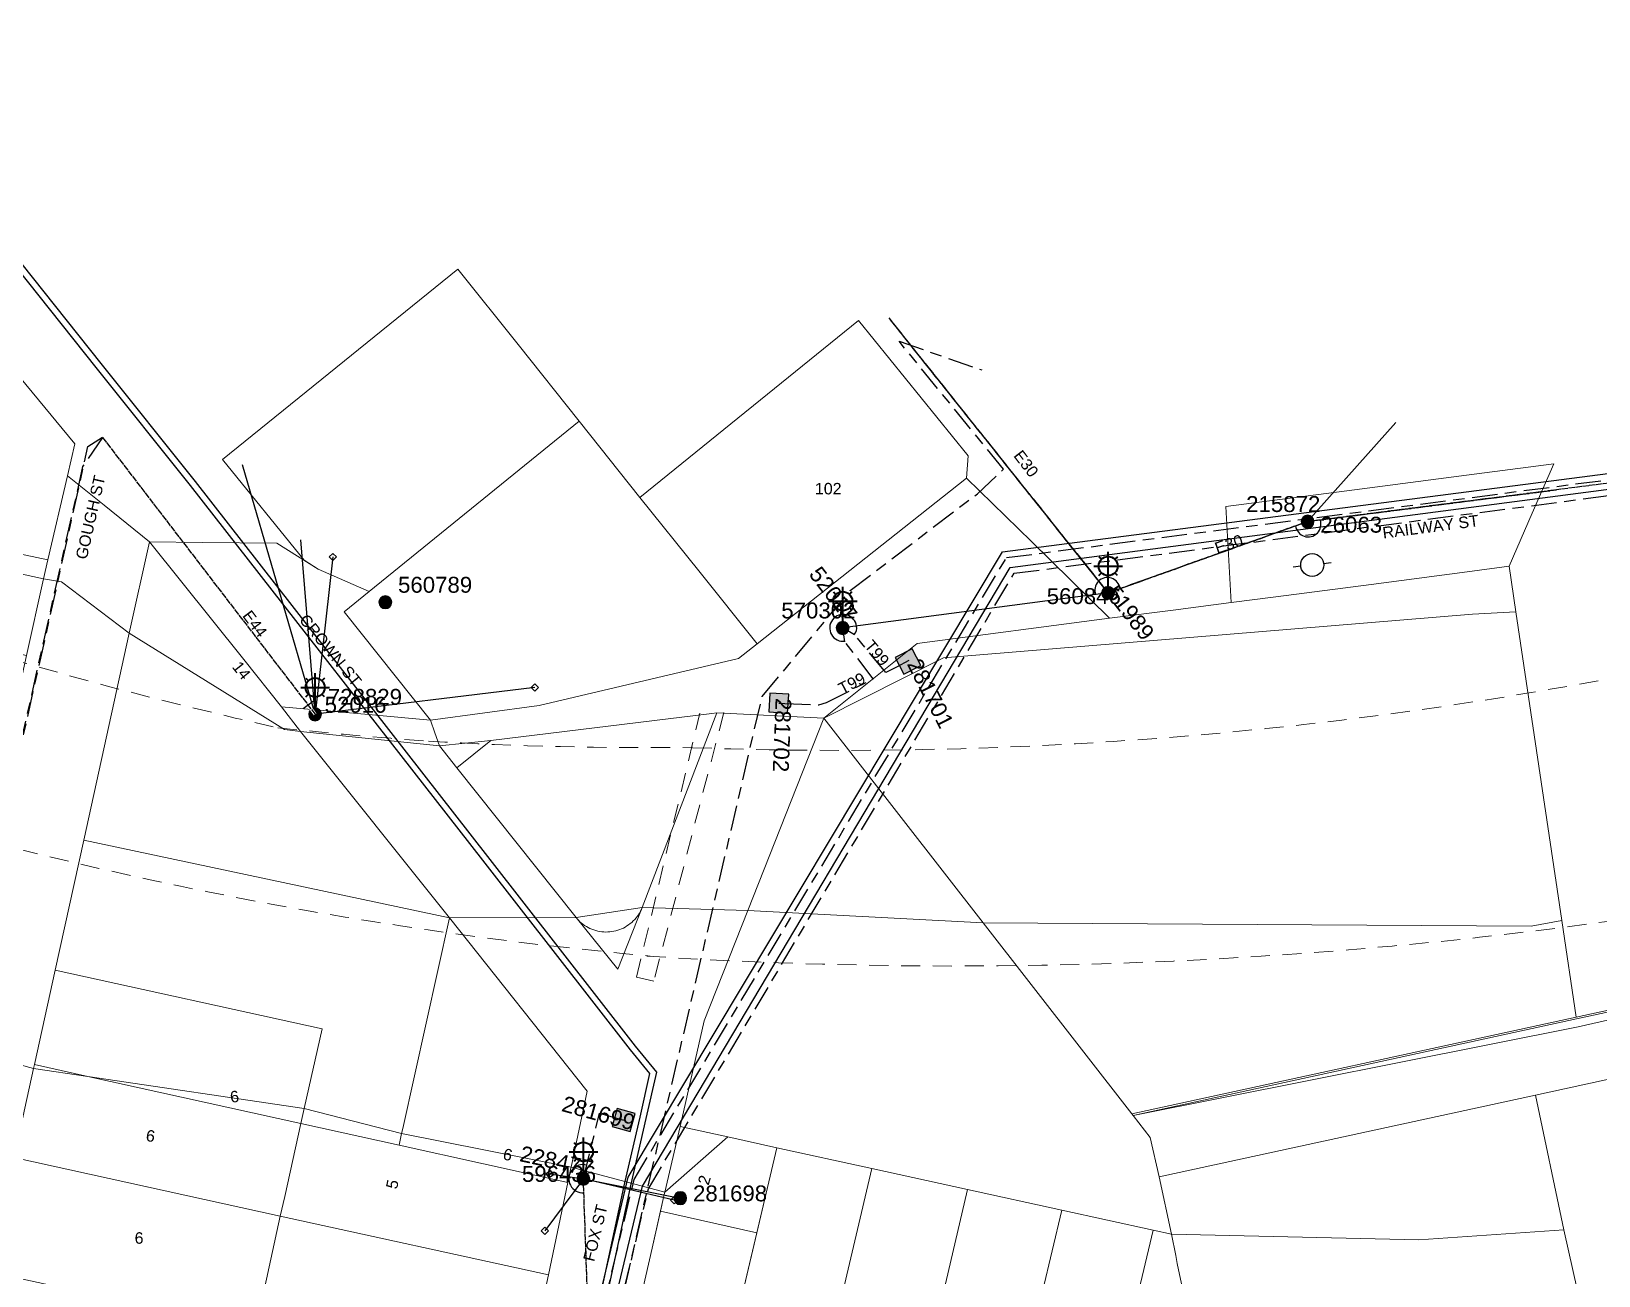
# Model space of a CAD drawing. Header units: metres. Extents: x 311347 to 316656, y 6252667 to 6255486.
# Drawn here: x 314572.4 to 314818.7, y 6255060.1 to 6255255.7 of the extents above; entities that cross this region are included whole.
import ezdxf
from ezdxf.enums import TextEntityAlignment as Align

# ---------------------------------------------------------------- set-up
doc = ezdxf.new("R2010")
doc.units = ezdxf.units.M
for name, pattern in [('Cable Exist OH', [1, 1, 0]), ('Cable Exist UG', [8.2, 4, -1.2, 1.8, -1.2]), ('Dash', [5, 3, -2])]:
    doc.linetypes.add(name, pattern=pattern)
doc.layers.get('0').update_dxf_attribs({"color": 6})
for name, color, linetype, lineweight in [('Cadastre Buildings_SP_EXT', 9, 'Continuous', 5), ('Cadastre Developer_SP_EXT', 9, 'Continuous', 5), ('Cadastre Land Parcels_SP_EXT', 9, 'Continuous', 5), ('Cadastre Roads_SP_EXT', 7, 'Continuous', 5)]:
    doc.layers.add(name, color=color, linetype=linetype, lineweight=lineweight)
for name, color, linetype in [('Equip_SP_HV_EXT', 7, 'Continuous'), ('Equip_SP_SL_EXT', 7, 'Continuous'), ('Mains_HV_EXT', 7, 'Continuous'), ('Mains_LV_EXT', 7, 'Continuous'), ('Mains_SL_EXT', 7, 'Continuous'), ('Mains_TR_EXT', 7, 'Continuous'), ('Services_SP_EXT', 7, 'Continuous'), ('SupportsOH_SP_TR_HV_LV_SL_EXT', 7, 'Continuous'), ('SupportsUG_SP_LV_SL_EXT', 7, 'Continuous')]:
    doc.layers.add(name, color=color, linetype=linetype)
doc.styles.add('COLUMN_LABEL', font='arial.ttf')
doc.styles.add('iecARIAL', font='arial.ttf', dxfattribs={"height": 2})
doc.styles.add('POLE_LABEL', font='arial.ttf')
doc.styles.get("Standard").update_dxf_attribs({"font": 'arial.ttf'})
doc.linetypes.add('Cable P UG', pattern='A,6,-0.5,["P",Standard,S=1.7,R=0,X=0.5,Y=-1],-2.9', length=9.4)

# ---------------------------------------------------------------- blocks, each defined once
blk = doc.blocks.new('COLUMN_EXT')
blk.add_hatch(color=256).paths.add_polyline_path([(-1.49, 1.48), (-1.49, -1.49), (1.48, -1.49), (1.48, 1.48)])
blk.add_lwpolyline([(-1.49, -1.49), (1.48, -1.49), (1.48, 1.48), (-1.49, 1.48)], close=True)
for tag, height, style, flags, p in [('ASSET_NUM', 2.5, 'COLUMN_LABEL', 8, (2, 2)), ('STRUCTURE_PLANT_NUMBER', 0.2, 'POLE_LABEL', 9, (1.81, 0.03)), ('STREET_CODE', 0.2, 'COLUMN_LABEL', 9, (1.81, -0.2))]:
    blk.add_attdef(tag, text='', height=height, dxfattribs=dict(style=style, flags=flags)).set_placement(p, align=Align.MIDDLE_LEFT)
at = {"flags": 1}
blk.add_attdef('Z', (1.81, -2.35), '', height=0.2, dxfattribs=at)
at = {"flags": 9}
for tag, p in [('COLUMN_TYPE', (1.81, -0.4)), ('OWNED_BY', (1.81, -0.6)), ('STATE', (1.81, -0.8)), ('USAGE', (1.81, -1)), ('STREETNAME', (1.81, -1.6)), ('SUBURB', (1.81, -1.8)), ('LEGEND', (1.81, -1.2)), ('LOCATION', (1.81, -1.4)), ('NOTES', (1.81, -2))]:
    blk.add_attdef(tag, text='', height=0.2, dxfattribs=at).set_placement(p, align=Align.MIDDLE_LEFT)
blk = doc.blocks.new('SL_LANTERN_EXT')
at = {"lineweight": 40}
for p, q in [((-1.46, 5.68), (-1.06, 5.28)), ((0, 1.97), (0, 6.47)), ((1.46, 5.68), (1.06, 5.28)), ((-2.25, 4.22), (2.25, 4.22)), ((-1.46, 2.76), (-1.06, 3.16)), ((0, 0), (0, 2.72)), ((1.46, 2.76), (1.06, 3.16))]:
    blk.add_line(p, q, dxfattribs=at)
blk.add_circle((0, 4.22), 1.5, dxfattribs=at)
at = {"style": 'iecARIAL', "flags": 8}
blk.add_attdef('ASSET_NUM', (1.5, 1.5), '', height=2.5, dxfattribs=at)
for tag, p, height, flags in [('OPERATING_VOLTAGE', (0.98, -1.65), 0.2, 9), ('ORIENTATION', (0.98, -1.85), 0.2, 9), ('OWNED_BY', (0.98, -2.05), 0.2, 9), ('STATE', (0.98, -2.25), 0.2, 9), ('CONSTRUCTED_VOLTAGE', (0.98, -0.65), 0.2, 9), ('CONTROL_TYPE', (0.98, -0.85), 0.2, 9), ('LANTERN_PURPOSE', (0.98, -1.05), 0.2, 9), ('LANTERN_TYPE', (0.98, -1.25), 0.2, 9), ('NO_PHASES', (0.98, -1.45), 0.2, 9), ('USAGE', (0.98, -2.45), 0.2, 9), ('CEXIST', (0.98, -2.65), 0.2, 9), ('LNUMBER', (2.18, -3.25), 2.5, 8), ('CNEW', (0.98, -2.85), 0.2, 9), ('CNUMBER', (0.98, -3.05), 0.2, 9), ('CREMOVE', (0.98, -3.25), 0.2, 9), ('CREPLACE', (0.98, -3.45), 0.2, 9), ('LKINGHEIGHT', (0.98, -3.65), 0.2, 9), ('LBRACKET', (0.98, -3.85), 0.2, 9), ('LBRACKETVOCAB', (0.98, -4.05), 0.2, 9), ('LCATEGORY', (0.98, -4.25), 0.2, 9), ('LCHARGE1', (0.98, -4.45), 0.2, 9), ('LCHARGE1PERCENT', (0.98, -4.65), 0.2, 9), ('LCHARGE2', (0.98, -4.85), 0.2, 9), ('LCHARGE2PERCENT', (0.98, -5.05), 0.2, 9), ('LCHARGE3', (0.98, -5.25), 0.2, 9), ('LCHARGE3PERCENT', (0.98, -5.45), 0.2, 9), ('LEXIST', (0.98, -5.65), 0.2, 9), ('LLAMP', (0.98, -5.85), 0.2, 9), ('LLAMPVOCAB', (0.98, -6.05), 0.2, 9), ('LMAST', (0.98, -6.25), 0.2, 9), ('LMASTVOCAB', (0.98, -6.45), 0.2, 9), ('LNEW', (0.98, -6.65), 0.2, 9), ('LANTNUMBER', (0.98, -6.85), 0.2, 9), ('LOUTREACH', (0.98, -7.25), 0.2, 9), ('LOUTREACHVOCAB', (0.98, -7.45), 0.2, 9), ('STREETNAME', (0.98, -9.25), 0.2, 9), ('SUBURB', (0.98, -9.45), 0.2, 1), ('LRATECODE', (0.98, -7.65), 0.2, 9), ('LREMOVE', (0.98, -7.85), 0.2, 9), ('LREPLACE', (0.98, -8.05), 0.2, 9), ('LTYPE', (0.98, -8.25), 0.2, 9), ('LTYPEVOCAB', (0.98, -8.45), 0.2, 9), ('LEGEND', (0.98, -8.65), 0.2, 9), ('LOCATION', (0.98, -8.85), 0.2, 9), ('NOTES', (0.98, -9.05), 0.2, 9)]:
    blk.add_attdef(tag, p, '', height=height, dxfattribs=dict(flags=flags))
blk = doc.blocks.new('CCP_EXT')
at = {"flags": 9}
blk.add_attdef('NOTES', text='', height=0.2, dxfattribs=at).set_placement((0, -2), align=Align.MIDDLE_LEFT)
blk.add_wipeout([(0, 0.57), (0.57, 0), (0, -0.57), (-0.57, 0)])
blk.add_lwpolyline([(-0.57, 0), (0, 0.57), (0.57, 0), (0, -0.57), (-0.57, 0)])
at = {"flags": 1}
blk.add_attdef('Z', (0, 0), '', height=0.2, dxfattribs=at)
at = {"flags": 9}
for tag, p in [('CCP_TYPE', (0, 0)), ('CONSTRUCTED_VOLTAGE', (0, -0.2)), ('OPERATING_VOLTAGE', (0, -0.6)), ('ORIENTATION', (0, -0.8)), ('OWNED_BY', (0, -1)), ('STATE', (0, -1.8)), ('NO_PHASES', (0, -0.4)), ('USAGE', (0, -1.2)), ('LEGEND', (0, -1.4)), ('LIFE_SUPPORT', (0, -1.6))]:
    blk.add_attdef(tag, text='', height=0.2, dxfattribs=at).set_placement(p, align=Align.MIDDLE_LEFT)
blk = doc.blocks.new('POLE_EXT')
blk.add_hatch(color=256).paths.add_polyline_path([(-1, 0, 1), (1, 0, 1)])
blk.add_lwpolyline([(-1, 0, 1), (1, 0, 1)], format="xyb", close=True)
for tag, height, flags, p in [('pNumber', 2.5, 8, (-17.84, 2.07)), ('OWNED_BY', 0.2, 9, (1.35, -0.4)), ('SPECIAL_USE', 0.2, 9, (1.35, -0.8)), ('STATE', 0.2, 9, (1.35, -1)), ('cLV', 0.2, 9, (1.35, -1.4)), ('hDepth', 0.2, 9, (1.35, -1.6)), ('hDia', 0.2, 9, (1.35, -1.8)), ('cHV', 0.2, 9, (1.35, -2)), ('PARENT', 0.2, 9, (1.35, -0.6)), ('USAGE', 0.2, 9, (1.35, -1.2)), ('LBRACKET', 0.2, 9, (1.35, -2.2)), ('LExisting', 0.2, 9, (1.35, -2.4)), ('cLinedev', 0.2, 9, (1.35, -3.4)), ('pExisting', 0.2, 9, (1.35, -3.8)), ('pFooting', 0.2, 9, (1.35, -4.4)), ('pNew', 0.2, 9, (1.35, -4.6)), ('pRelocate', 0.2, 9, (1.35, -5)), ('LANTNUMBER', 0.2, 9, (1.35, -2.6)), ('LOther', 0.2, 9, (1.35, -2.8)), ('LRemove', 0.2, 9, (1.35, -3)), ('LEGEND', 0.2, 9, (1.35, -3.2)), ('LOCATION', 0.2, 9, (1.35, -3.6)), ('PFNUMBER', 0.2, 9, (1.35, -4)), ('NEWPFNUMBER', 0.2, 9, (1.35, -4.2)), ('pRemove', 0.2, 9, (1.35, -5.2)), ('pReplace', 0.2, 9, (1.35, -5.4)), ('pStay', 0.2, 9, (1.35, -5.6)), ('pType', 0.2, 9, (1.35, -5.8)), ('cspan', 0.2, 9, (1.35, -6)), ('STREETNAME', 0.2, 9, (1.35, -6.2)), ('SUBURB', 0.2, 9, (1.35, -6.4)), ('OPERATED_BY', 0.2, 9, (1.36, -7.01)), ('NOTES', 0.2, 9, (1.35, -6.6)), ('MAINTAINED_BY', 0.2, 9, (1.36, -6.81))]:
    blk.add_attdef(tag, text='', height=height, dxfattribs=dict(flags=flags)).set_placement(p, align=Align.MIDDLE_LEFT)
at = {"style": 'POLE_LABEL'}
for tag, height, flags, p in [('ASSET_NUM', 2.5, 8, (2, 2)), ('STRUCTURE_PLANT_NUMBER', 0.2, 9, (1.35, 0.03)), ('STREET_CODE', 0.2, 9, (1.35, -0.2))]:
    blk.add_attdef(tag, text='', height=height, dxfattribs=dict(at, flags=flags)).set_placement(p, align=Align.MIDDLE_LEFT)
at = {"flags": 1}
blk.add_attdef('Z', (1.35, -7.33), '', height=0.2, dxfattribs=at)
blk = doc.blocks.new('HV_ABS_OPEN_EXT')
for p, q in [((-3, 6.87), (-1.8, 6.87)), ((1.8, 6.87), (3, 6.87))]:
    blk.add_line(p, q)
blk.add_circle((0, 6.87), 1.8)
for tag, height, flags, p in [('ASSET_NUM', 2.5, 8, (2, 2)), ('STREET_CODE', 0.2, 9, (1.5, 0)), ('ACTUAL_STATUS', 0.2, 9, (1.5, -0.2)), ('CONSTRUCTED_VOLTAGE', 0.2, 9, (1.5, -0.4)), ('OPERATING_VOLTAGE', 0.2, 9, (1.5, -0.8)), ('ORIENTATION', 0.2, 9, (1.5, -1)), ('OWNED_BY', 0.2, 9, (1.5, -1.2)), ('STATE', 0.2, 9, (1.5, -1.4)), ('SWITCH_TYPE', 0.2, 9, (1.5, -1.6)), ('STREETNAME', 0.2, 9, (1.5, -2.4)), ('NO_PHASES', 0.2, 9, (1.5, -0.6)), ('USAGE', 0.2, 9, (1.5, -1.8)), ('LEGEND', 0.2, 9, (1.5, -2)), ('LOCATION', 0.2, 9, (1.5, -2.2)), ('SUBURB', 0.2, 9, (1.5, -2.6)), ('OPERATED_BY', 0.2, 9, (1.5, -3.2)), ('Z', 0.2, 1, (1.5, -3.6)), ('NOTES', 0.2, 9, (1.5, -2.8)), ('MAINTAINED_BY', 0.2, 9, (1.5, -3)), ('LABEL_ALIGNMENT', 0.2, 9, (1.5, -3.4))]:
    blk.add_attdef(tag, text='', height=height, dxfattribs=dict(flags=flags)).set_placement(p, align=Align.MIDDLE_LEFT)
blk = doc.blocks.new('End Shackle_EXT')
at = {"flags": 9}
blk.add_attdef('NOTES', text='', height=0.2, dxfattribs=at).set_placement((0, -1.6), align=Align.MIDDLE_LEFT)
blk.add_wipeout([(0, 0.25), (1.81, 0.25), (1.82, -0.25), (0, -0.25)])
blk.add_line((1.81, -1), (1.81, 1))
at = {"flags": 1}
blk.add_attdef('Z', (0, 0), '', height=0.2, dxfattribs=at)
at = {"flags": 9}
for tag, p in [('CONNECTOR_TYPE', (0, 0)), ('CONSTRUCTED_VOLTAGE', (0, -0.2)), ('OPERATING_VOLTAGE', (0, -0.6)), ('ORIENTATION', (0, -0.8)), ('OWNED_BY', (0, -1)), ('STATE', (0, -1.2)), ('NO_PHASES', (0, -0.4)), ('USAGE', (0, -1.4))]:
    blk.add_attdef(tag, text='', height=0.2, dxfattribs=at).set_placement(p, align=Align.MIDDLE_LEFT)

msp = doc.modelspace()

# ---------------------------------------------------------------- linework, layer by layer
at = {"layer": 'Cadastre Buildings_SP_EXT', "linetype": 'Continuous'}
msp.add_lwpolyline([(314579.22, 6255190.83), (314544.61, 6255232.67), (314542.85, 6255224.66), (314539.79, 6255211.18), (314539.49, 6255209.83), (314536.44, 6255196.44), (314533.11, 6255181.47), (314574.99, 6255172.59), (314578.05, 6255185.79), (314579.22, 6255190.83)], close=True, dxfattribs=at)
at = {"layer": 'Cadastre Developer_SP_EXT', "linetype": 'Dash'}
for points in [[(314409.77, 6255228.89, 0.085996), (314611.1, 6255146.23)], [(314676.31, 6255143.08, 0.074048), (314866.9, 6255164.49)], [(314611.1, 6255146.23, 0.00949), (314634.78, 6255144.11)], [(314634.78, 6255144.11, 0.018225), (314676.29, 6255143.15)], [(314669.11, 6255110.32, 0.073265), (314888.39, 6255128.36)]]:
    msp.add_lwpolyline(points, format="xyb", dxfattribs=at)
msp.add_lwpolyline([(314681.22, 6255148.62), (314670.21, 6255106.39), (314667.49, 6255107), (314677.46, 6255148.53)], dxfattribs=at)
at = {"layer": 'Cadastre Land Parcels_SP_EXT', "linetype": 'Continuous'}
for points in [[(314719.61, 6255188.97), (314702.41, 6255210.23), (314668.04, 6255182.43), (314677.28, 6255170.89), (314686.48, 6255159.42), (314719.37, 6255185.47), (314719.61, 6255188.97)], [(314574.3, 6255169.6), (314574.99, 6255172.59), (314533.11, 6255181.47), (314532.47, 6255178.74), (314574.3, 6255169.6)], [(314574.3, 6255169.6), (314532.47, 6255178.74), (314529.78, 6255166.76), (314571.59, 6255157.6), (314574.3, 6255169.6)], [(314611.67, 6255149.52), (314605.79, 6255156.95), (314590.97, 6255175.42), (314587.73, 6255161.06), (314612.14, 6255145.93), (314614.68, 6255145.65), (314611.67, 6255149.52)], [(314715.72, 6255157.21), (314798.9, 6255164.05), (314805.72, 6255164.43), (314804.66, 6255171.6), (314798.06, 6255170.74), (314782.95, 6255168.76), (314767.96, 6255166.79), (314760.96, 6255165.91), (314751.86, 6255164.71), (314741.83, 6255163.42), (314711.61, 6255159.46), (314696.96, 6255147.73), (314715.72, 6255157.21)], [(314587.73, 6255161.06), (314581.65, 6255165.68), (314577.09, 6255169.13), (314574.3, 6255169.6), (314571.59, 6255157.6), (314566.68, 6255135.25), (314561.76, 6255112.89), (314558.54, 6255098.19), (314558.19, 6255096.63), (314572.72, 6255092.64), (314572.87, 6255093.3), (314576.14, 6255108.13), (314580.62, 6255128.56), (314587.73, 6255161.06)], [(314815.19, 6255100.75), (314812.94, 6255115.91), (314805.72, 6255164.43), (314798.9, 6255164.05), (314715.72, 6255157.21), (314696.96, 6255147.73), (314721.99, 6255115.55), (314745.35, 6255085.53), (314815.19, 6255100.75)], [(314630.76, 6255083.22), (314638.1, 6255116.32), (314614.68, 6255145.65), (314612.14, 6255145.93), (314587.73, 6255161.06), (314580.62, 6255128.56), (314576.14, 6255108.13), (314618.06, 6255098.87), (314615.24, 6255086.37), (314630.58, 6255082.42), (314630.76, 6255083.22)], [(314745.35, 6255085.53), (314745.57, 6255085.27), (314815.26, 6255100.45), (314882.86, 6255115.09), (314927.87, 6255124.69), (314971.7, 6255135.05), (314987.43, 6255138.78), (315032.68, 6255149.79), (315032.63, 6255150.09), (315026.16, 6255148.52), (314987.39, 6255139.08), (314971.66, 6255135.35), (314927.83, 6255124.99), (314882.82, 6255115.39), (314815.19, 6255100.75), (314745.35, 6255085.53)], [(314685, 6255117.52), (314696.96, 6255147.73), (314680.1, 6255148.54), (314668.39, 6255117.96), (314664.55, 6255108.28), (314657.99, 6255116.37), (314639.27, 6255139.91), (314636.51, 6255143.36), (314614.68, 6255145.65), (314638.1, 6255116.32), (314659.76, 6255089.12), (314657.22, 6255077.16), (314671.94, 6255073.23), (314674.34, 6255083.54), (314678.13, 6255100.15), (314685, 6255117.52)], [(314663.29, 6255114.14), (314663.61, 6255114.18), (314663.93, 6255114.23), (314664.23, 6255114.3), (314664.54, 6255114.39), (314664.85, 6255114.49), (314665.14, 6255114.61), (314665.43, 6255114.74), (314665.71, 6255114.9), (314665.99, 6255115.06), (314666.25, 6255115.24), (314666.51, 6255115.43), (314666.75, 6255115.63), (314666.99, 6255115.85), (314667.21, 6255116.08), (314667.42, 6255116.32), (314667.62, 6255116.57), (314667.8, 6255116.83), (314667.97, 6255117.1), (314668.13, 6255117.38), (314668.27, 6255117.67), (314668.39, 6255117.96), (314680.1, 6255148.54), (314679.33, 6255148.45), (314644.61, 6255144.24), (314639.27, 6255139.91), (314657.99, 6255116.37), (314658.14, 6255116.19), (314658.36, 6255115.95), (314658.59, 6255115.73), (314658.83, 6255115.52), (314659.08, 6255115.32), (314659.34, 6255115.14), (314659.61, 6255114.97), (314659.89, 6255114.81), (314660.18, 6255114.67), (314660.47, 6255114.54), (314660.77, 6255114.43), (314661.08, 6255114.34), (314661.39, 6255114.26), (314661.7, 6255114.2), (314662.02, 6255114.15), (314662.34, 6255114.13), (314662.65, 6255114.11), (314662.97, 6255114.12), (314663.29, 6255114.14)], [(314749.64, 6255075.63), (314748.24, 6255081.8), (314745.57, 6255085.27), (314745.35, 6255085.53), (314721.99, 6255115.55), (314696.96, 6255147.73), (314685, 6255117.52), (314678.13, 6255100.15), (314674.34, 6255083.54), (314681.84, 6255081.9), (314689.54, 6255080.21), (314704.49, 6255076.94), (314719.51, 6255073.66), (314734.35, 6255070.4), (314748.68, 6255067.27), (314751.58, 6255066.64), (314749.64, 6255075.63)], [(314644.61, 6255144.24), (314636.51, 6255143.36), (314639.27, 6255139.91), (314644.61, 6255144.24)], [(314657.99, 6255116.37), (314664.55, 6255108.28), (314668.39, 6255117.96), (314668.27, 6255117.67), (314668.13, 6255117.38), (314667.97, 6255117.1), (314667.8, 6255116.83), (314667.62, 6255116.57), (314667.42, 6255116.32), (314667.21, 6255116.08), (314666.99, 6255115.85), (314666.75, 6255115.63), (314666.51, 6255115.43), (314666.25, 6255115.24), (314665.99, 6255115.06), (314665.71, 6255114.9), (314665.43, 6255114.74), (314665.14, 6255114.61), (314664.85, 6255114.49), (314664.54, 6255114.39), (314664.23, 6255114.3), (314663.93, 6255114.23), (314663.61, 6255114.18), (314663.29, 6255114.14), (314662.97, 6255114.12), (314662.65, 6255114.11), (314662.34, 6255114.13), (314662.02, 6255114.15), (314661.7, 6255114.2), (314661.39, 6255114.26), (314661.08, 6255114.34), (314660.77, 6255114.43), (314660.47, 6255114.54), (314660.18, 6255114.67), (314659.89, 6255114.81), (314659.61, 6255114.97), (314659.34, 6255115.14), (314659.08, 6255115.32), (314658.83, 6255115.52), (314658.59, 6255115.73), (314658.36, 6255115.95), (314658.14, 6255116.19), (314657.99, 6255116.37)], [(314657.22, 6255077.16), (314659.76, 6255089.12), (314638.1, 6255116.32), (314630.76, 6255083.22), (314630.58, 6255082.42), (314657.22, 6255077.16)], [(314576.14, 6255108.13), (314572.87, 6255093.3), (314581.23, 6255091.4), (314615.24, 6255086.37), (314618.06, 6255098.87), (314576.14, 6255108.13)], [(314581.23, 6255091.4), (314572.72, 6255092.64), (314569.98, 6255080.21), (314569.64, 6255078.69), (314611.5, 6255069.47), (314612.22, 6255072.53), (314614.72, 6255084.02), (314581.23, 6255091.4)], [(314572.87, 6255093.3), (314572.72, 6255092.64), (314581.23, 6255091.4), (314572.87, 6255093.3)], [(314615.24, 6255086.37), (314581.23, 6255091.4), (314614.72, 6255084.02), (314615.24, 6255086.37)], [(314813.22, 6255067.32), (314808.79, 6255088.47), (314749.64, 6255075.63), (314751.58, 6255066.64), (314790.47, 6255065.73), (314813.22, 6255067.32)], [(314630.58, 6255082.42), (314615.24, 6255086.37), (314614.72, 6255084.02), (314630.18, 6255080.61), (314630.58, 6255082.42)], [(314630.18, 6255080.61), (314614.72, 6255084.02), (314612.22, 6255072.53), (314611.5, 6255069.47), (314653.68, 6255060.23), (314656.71, 6255074.76), (314630.18, 6255080.61)], [(314657.22, 6255077.16), (314630.58, 6255082.42), (314630.18, 6255080.61), (314656.71, 6255074.76), (314657.19, 6255077.04), (314657.22, 6255077.16)], [(314681.84, 6255081.9), (314674.34, 6255083.54), (314671.94, 6255073.23), (314681.84, 6255081.9)], [(314689.54, 6255080.21), (314681.84, 6255081.9), (314671.95, 6255073.23), (314671.86, 6255072.85), (314671.26, 6255070.25), (314686.4, 6255066.83), (314689.54, 6255080.21)], [(314704.49, 6255076.94), (314689.54, 6255080.21), (314679.09, 6255035.69), (314694.02, 6255032.34), (314704.49, 6255076.94)], [(314611.5, 6255069.47), (314569.64, 6255078.69), (314565.68, 6255060.72), (314607.6, 6255051.61), (314611.5, 6255069.47)], [(314719.51, 6255073.66), (314704.49, 6255076.94), (314694.02, 6255032.34), (314709.07, 6255028.96), (314719.51, 6255073.66)], [(314734.35, 6255070.4), (314719.51, 6255073.66), (314709.07, 6255028.96), (314723.73, 6255025.66), (314734.35, 6255070.4)], [(314686.4, 6255066.83), (314671.26, 6255070.25), (314669.93, 6255064.4), (314664.15, 6255039.03), (314679.09, 6255035.69), (314686.4, 6255066.83)], [(314748.68, 6255067.27), (314734.35, 6255070.4), (314723.73, 6255025.66), (314738.08, 6255022.45), (314748.68, 6255067.27)], [(314653.68, 6255060.23), (314611.5, 6255069.47), (314607.6, 6255051.61), (314649.8, 6255042.38), (314653.68, 6255060.23)], [(314751.58, 6255066.64), (314748.68, 6255067.27), (314738.08, 6255022.45), (314757.95, 6255017.98), (314762.08, 6255017.05), (314752.47, 6255062), (314752.24, 6255063.29), (314751.58, 6255066.64)]]:
    msp.add_lwpolyline(points, close=True, dxfattribs=at)
for points in [[(315047.12, 6255153.11), (315032.68, 6255149.79), (314987.43, 6255138.78), (314971.7, 6255135.05), (314927.87, 6255124.69), (314882.86, 6255115.09), (314815.26, 6255100.45), (314745.57, 6255085.27), (314745.57, 6255085.27), (314748.24, 6255081.8), (314749.64, 6255075.63), (314808.79, 6255088.47), (314928.8, 6255114.67), (314929.1, 6255114.73), (314965.54, 6255123.25), (314989.01, 6255128.26), (315034.05, 6255140.19), (315035.87, 6255140.58), (315047.49, 6255143.08)], [(314839.71, 6254949.22), (314813.22, 6255067.32), (314813.22, 6255067.32), (314790.47, 6255065.73), (314751.58, 6255066.64), (314752.24, 6255063.29), (314752.47, 6255062), (314762.08, 6255017.05), (314765.48, 6255000.72), (314780.97, 6254929.41)]]:
    msp.add_lwpolyline(points, dxfattribs=at)
at = {"layer": 'Cadastre Roads_SP_EXT', "linetype": 'Continuous'}
for points in [[(314590.97, 6255175.42), (314583.8, 6255181.18), (314578.05, 6255185.79), (314574.99, 6255172.59), (314574.3, 6255169.6), (314577.09, 6255169.13), (314581.65, 6255165.68), (314587.73, 6255161.06), (314590.97, 6255175.42)], [(314804.66, 6255171.6), (314808.28, 6255179.95), (314811.65, 6255187.71), (314796.74, 6255185.76), (314781.57, 6255183.78), (314760.14, 6255180.99), (314760.55, 6255173.45), (314760.96, 6255165.91), (314767.96, 6255166.79), (314782.95, 6255168.76), (314798.06, 6255170.74), (314804.66, 6255171.6)], [(314574.3, 6255169.6), (314532.47, 6255178.74), (314529.78, 6255166.76), (314571.59, 6255157.6), (314574.3, 6255169.6)], [(314587.73, 6255161.06), (314581.65, 6255165.68), (314577.09, 6255169.13), (314574.3, 6255169.6), (314571.59, 6255157.6), (314566.68, 6255135.25), (314561.76, 6255112.89), (314558.54, 6255098.19), (314558.19, 6255096.63), (314572.72, 6255092.64), (314572.87, 6255093.3), (314576.14, 6255108.13), (314580.62, 6255128.56), (314587.73, 6255161.06)], [(314812.94, 6255115.91), (314805.72, 6255164.43), (314798.9, 6255164.05), (314715.72, 6255157.21), (314696.96, 6255147.73), (314721.99, 6255115.55), (314808.13, 6255115.04), (314812.94, 6255115.91)], [(314614.68, 6255145.65), (314612.14, 6255145.93), (314587.73, 6255161.06), (314580.62, 6255128.56), (314638.1, 6255116.32), (314614.68, 6255145.65)], [(314657.99, 6255116.37), (314668.39, 6255117.96), (314680.1, 6255148.54), (314679.33, 6255148.45), (314644.61, 6255144.24), (314639.27, 6255139.91), (314657.99, 6255116.37)], [(314696.96, 6255147.73), (314680.1, 6255148.54), (314668.39, 6255117.96), (314685, 6255117.52), (314696.96, 6255147.73)], [(314685, 6255117.52), (314721.99, 6255115.55), (314696.96, 6255147.73), (314685, 6255117.52)], [(315024.34, 6255137.93), (315025.56, 6255146.9), (314815.5, 6255099.22), (314745.57, 6255085.27), (314748.24, 6255081.8), (314749.64, 6255075.63), (314808.79, 6255088.47), (314928.8, 6255114.67), (314929.1, 6255114.73), (314965.54, 6255123.25), (314988.92, 6255128.36), (315024.34, 6255137.93)], [(314639.27, 6255139.91), (314636.51, 6255143.36), (314614.68, 6255145.65), (314638.1, 6255116.32), (314657.99, 6255116.37), (314639.27, 6255139.91)], [(314644.61, 6255144.24), (314636.51, 6255143.36), (314639.27, 6255139.91), (314644.61, 6255144.24)], [(314638.1, 6255116.32), (314580.62, 6255128.56), (314576.14, 6255108.13), (314618.06, 6255098.87), (314615.24, 6255086.37), (314630.58, 6255082.42), (314630.76, 6255083.22), (314638.1, 6255116.32)], [(314657.99, 6255116.37), (314658.14, 6255116.19), (314658.36, 6255115.95), (314658.59, 6255115.73), (314658.83, 6255115.52), (314659.08, 6255115.32), (314659.34, 6255115.14), (314659.61, 6255114.97), (314659.89, 6255114.81), (314660.18, 6255114.67), (314660.47, 6255114.54), (314660.77, 6255114.43), (314661.08, 6255114.34), (314661.39, 6255114.26), (314661.7, 6255114.2), (314662.02, 6255114.15), (314662.34, 6255114.13), (314662.65, 6255114.11), (314662.97, 6255114.12), (314663.29, 6255114.14), (314663.61, 6255114.18), (314663.93, 6255114.23), (314664.23, 6255114.3), (314664.54, 6255114.39), (314664.85, 6255114.49), (314665.14, 6255114.61), (314665.43, 6255114.74), (314665.71, 6255114.9), (314665.99, 6255115.06), (314666.25, 6255115.24), (314666.51, 6255115.43), (314666.75, 6255115.63), (314666.99, 6255115.85), (314667.21, 6255116.08), (314667.42, 6255116.32), (314667.62, 6255116.57), (314667.8, 6255116.83), (314667.97, 6255117.1), (314668.13, 6255117.38), (314668.27, 6255117.67), (314668.39, 6255117.96), (314657.99, 6255116.37)], [(314657.99, 6255116.37), (314664.55, 6255108.28), (314668.39, 6255117.96), (314668.27, 6255117.67), (314668.13, 6255117.38), (314667.97, 6255117.1), (314667.8, 6255116.83), (314667.62, 6255116.57), (314667.42, 6255116.32), (314667.21, 6255116.08), (314666.99, 6255115.85), (314666.75, 6255115.63), (314666.51, 6255115.43), (314666.25, 6255115.24), (314665.99, 6255115.06), (314665.71, 6255114.9), (314665.43, 6255114.74), (314665.14, 6255114.61), (314664.85, 6255114.49), (314664.54, 6255114.39), (314664.23, 6255114.3), (314663.93, 6255114.23), (314663.61, 6255114.18), (314663.29, 6255114.14), (314662.97, 6255114.12), (314662.65, 6255114.11), (314662.34, 6255114.13), (314662.02, 6255114.15), (314661.7, 6255114.2), (314661.39, 6255114.26), (314661.08, 6255114.34), (314660.77, 6255114.43), (314660.47, 6255114.54), (314660.18, 6255114.67), (314659.89, 6255114.81), (314659.61, 6255114.97), (314659.34, 6255115.14), (314659.08, 6255115.32), (314658.83, 6255115.52), (314658.59, 6255115.73), (314658.36, 6255115.95), (314658.14, 6255116.19), (314657.99, 6255116.37)], [(314745.35, 6255085.53), (314815.19, 6255100.75), (314812.94, 6255115.91), (314808.13, 6255115.04), (314721.99, 6255115.55), (314745.35, 6255085.53)], [(314576.14, 6255108.13), (314572.87, 6255093.3), (314581.23, 6255091.4), (314615.24, 6255086.37), (314618.06, 6255098.87), (314576.14, 6255108.13)], [(314572.72, 6255092.64), (314558.19, 6255096.63), (314555.75, 6255085.49), (314555.19, 6255083.16), (314550.7, 6255064.05), (314559.4, 6255062.12), (314565.68, 6255060.72), (314569.64, 6255078.69), (314569.98, 6255080.21), (314572.72, 6255092.64)], [(314572.87, 6255093.3), (314572.72, 6255092.64), (314581.23, 6255091.4), (314572.87, 6255093.3)], [(314813.22, 6255067.32), (314808.79, 6255088.47), (314749.64, 6255075.63), (314751.58, 6255066.64), (314790.47, 6255065.73), (314813.22, 6255067.32)]]:
    msp.add_lwpolyline(points, close=True, dxfattribs=at)
at = {"layer": 'Mains_HV_EXT', "linetype": 'Cable Exist OH'}
for points in [[(314772.97, 6255178.63), (314741.62, 6255167.41), (314707.19, 6255210.63)], [(315027.75, 6255211.1), (314772.97, 6255178.63)]]:
    msp.add_lwpolyline(points, dxfattribs=at)
at = {"layer": 'Mains_HV_EXT', "linetype": 'Cable Exist UG'}
msp.add_lwpolyline([(314583.56, 6255191.86), (314580.44, 6255187.27), (314554.59, 6255072.14)], dxfattribs=at)
at = {"layer": 'Mains_LV_EXT', "linetype": 'Cable Exist OH'}
for points in [[(314707.18, 6255210.57), (314741.62, 6255167.41)], [(314772.97, 6255178.63), (314812.08, 6255183.61)], [(314772.97, 6255178.63), (314741.62, 6255167.41)], [(314660.05, 6255038.56), (314660.37, 6255040.46), (314659.14, 6255075.34)]]:
    msp.add_lwpolyline(points, dxfattribs=at)
at = {"layer": 'Mains_LV_EXT', "linetype": 'Cable Exist UG'}
for points in [[(314561.11, 6255099.99), (314581.28, 6255190.45), (314583.55, 6255191.91)], [(314689.86, 6255150.09), (314690.83, 6255150.03), (314690.83, 6255150.03), (314696.17, 6255149.83), (314697.33, 6255150.18), (314697.33, 6255150.18), (314704.69, 6255153.9), (314700.26, 6255159.73), (314699.9, 6255161.9)], [(314710.32, 6255156.79), (314708.35, 6255155.73), (314708.35, 6255155.73), (314706.67, 6255154.89), (314701.75, 6255160.84), (314699.9, 6255161.9)], [(314659.14, 6255075.34), (314661.69, 6255085.63), (314665.47, 6255084.56)]]:
    msp.add_lwpolyline(points, dxfattribs=at)
at = {"layer": 'Mains_LV_EXT', "linetype": 'Continuous'}
for points in [[(314771.09, 6255177.95, 1.115709), (314774.95, 6255178.89)], [(314743.5, 6255168.09, 1.114546), (314739.64, 6255167.13)], [(314702.07, 6255162.19, 2.41929), (314700.25, 6255159.82)], [(314701.68, 6255160.88, 0.281629), (314702.07, 6255162.19)], [(314659.67, 6255077.48, 1.172661), (314659.22, 6255073.1)]]:
    msp.add_lwpolyline(points, format="xyb", dxfattribs=at)
at = {"layer": 'Mains_SL_EXT', "linetype": 'Cable Exist OH'}
for points in [[(314707.18, 6255210.57), (314741.62, 6255167.41)], [(314741.62, 6255167.41), (314772.97, 6255178.63), (314812.08, 6255183.61)]]:
    msp.add_lwpolyline(points, dxfattribs=at)
at = {"layer": 'Services_SP_EXT'}
for points in [[(314772.97, 6255178.63), (314786.83, 6255194.18)], [(314616.98, 6255148.33), (314605.57, 6255187.55)], [(314616.98, 6255148.33), (314614.74, 6255175.74)], [(314741.62, 6255167.41), (314699.9, 6255161.9)]]:
    msp.add_lwpolyline(points, dxfattribs=at)

# ---------------------------------------------------------------- block references
at = {"layer": 'Equip_SP_HV_EXT'}
ref = msp.add_blockref('HV_ABS_OPEN_EXT', (314772.97, 6255178.63), dxfattribs=dict(at, rotation=186.0783247890162))
ref.add_attrib('ASSET_NUM', '26063', dxfattribs={"layer": '0', "height": 2.5}).set_placement((314774.97, 6255179.38), align=Align.TOP_LEFT)
at = {"layer": 'Equip_SP_SL_EXT'}
ref = msp.add_blockref('SL_LANTERN_EXT', (314741.62, 6255167.41), dxfattribs=at)
ref.add_attrib('ASSET_NUM', '51989', dxfattribs={"layer": '0', "height": 2.5, "rotation": 307.7003, "style": 'iecARIAL'}).set_placement((314743.12, 6255168.91), align=Align.TOP_LEFT)
ref = msp.add_blockref('SL_LANTERN_EXT', (314699.9, 6255161.9), dxfattribs=at)
ref.add_attrib('ASSET_NUM', '52017', dxfattribs={"layer": '0', "height": 2.5, "rotation": 307.7003, "style": 'iecARIAL'}).set_placement((314701.4, 6255163.4), align=Align.MIDDLE_RIGHT)
ref = msp.add_blockref('SL_LANTERN_EXT', (314616.98, 6255148.33), dxfattribs=at)
ref.add_attrib('ASSET_NUM', '52016', dxfattribs={"layer": '0', "height": 2.5, "style": 'iecARIAL'}).set_placement((314618.48, 6255149.83), align=Align.MIDDLE_LEFT)
ref = msp.add_blockref('SL_LANTERN_EXT', (314659.14, 6255075.34), dxfattribs=at)
ref.add_attrib('ASSET_NUM', '228477', dxfattribs={"layer": '0', "height": 2.5, "rotation": 347.6188, "style": 'iecARIAL'}).set_placement((314660.64, 6255076.84), align=Align.MIDDLE_RIGHT)
at = {"layer": 'Services_SP_EXT'}
for p in [(314619.78, 6255173.06), (314651.53, 6255152.53)]:
    msp.add_blockref('CCP_EXT', p, dxfattribs=at)
at = {"layer": 'SupportsOH_SP_TR_HV_LV_SL_EXT'}
ref = msp.add_blockref('POLE_EXT', (314772.97, 6255178.63), dxfattribs=at)
ref.add_attrib('ASSET_NUM', '215872', dxfattribs={"layer": '0', "height": 2.5, "style": 'POLE_LABEL'}).set_placement((314774.97, 6255179.38), align=Align.BOTTOM_RIGHT)
ref = msp.add_blockref('POLE_EXT', (314628.01, 6255165.94), dxfattribs=at)
ref.add_attrib('ASSET_NUM', '560789', dxfattribs={"layer": '0', "height": 2.5, "style": 'POLE_LABEL'}).set_placement((314630.01, 6255166.69), align=Align.BOTTOM_LEFT)
ref = msp.add_blockref('POLE_EXT', (314741.62, 6255167.41), dxfattribs=at)
ref.add_attrib('ASSET_NUM', '560846', dxfattribs={"layer": '0', "height": 2.5, "rotation": 0.0245, "style": 'POLE_LABEL'}).set_placement((314743.62, 6255168.16), align=Align.TOP_RIGHT)
ref = msp.add_blockref('POLE_EXT', (314699.9, 6255161.9), dxfattribs=at)
ref.add_attrib('ASSET_NUM', '570302', dxfattribs={"layer": '0', "height": 2.5, "style": 'POLE_LABEL'}).set_placement((314701.9, 6255162.65), align=Align.BOTTOM_RIGHT)
ref = msp.add_blockref('POLE_EXT', (314616.98, 6255148.33), dxfattribs=at)
ref.add_attrib('ASSET_NUM', '728829', dxfattribs={"layer": '0', "height": 2.5, "rotation": 359.9572, "style": 'POLE_LABEL'}).set_placement((314618.98, 6255149.08), align=Align.BOTTOM_LEFT)
at = {"layer": 'SupportsUG_SP_LV_SL_EXT'}
ref = msp.add_blockref('COLUMN_EXT', (314710.17, 6255156.64), dxfattribs=dict(at, rotation=26.97185178726085))
ref.add_attrib('ASSET_NUM', '281701', dxfattribs={"layer": '0', "height": 2.5, "rotation": 296.9357, "style": 'COLUMN_LABEL'}).set_placement((314712.17, 6255157.39), align=Align.TOP_LEFT)
ref = msp.add_blockref('COLUMN_EXT', (314689.86, 6255150.09), dxfattribs=dict(at, rotation=356.4015522095331))
ref.add_attrib('ASSET_NUM', '281702', dxfattribs={"layer": '0', "height": 2.5, "rotation": 267.7846, "style": 'COLUMN_LABEL'}).set_placement((314691.86, 6255150.84), align=Align.TOP_LEFT)
ref = msp.add_blockref('COLUMN_EXT', (314665.47, 6255084.56), dxfattribs=dict(at, rotation=164.4853371204663))
ref.add_attrib('ASSET_NUM', '281699', dxfattribs={"layer": '0', "height": 2.5, "rotation": 344.5579, "style": 'COLUMN_LABEL'}).set_placement((314667.47, 6255085.31), align=Align.TOP_RIGHT)

# ---------------------------------------------------------------- texts
at = {"layer": 'Cadastre Land Parcels_SP_EXT'}
for s, p in [('102', (314695.53, 6255182.9)), ('6', (314588.61, 6255065.12))]:
    msp.add_text(s, height=1.8, dxfattribs=at).set_placement(p)
for s, rotation, p in [('14', 308.6181, (314603.83, 6255155.76)), ('6', 7.448, (314603.73, 6255087.26)), ('6', 351.5892, (314590.29, 6255081.28)), ('6', 347.3784, (314646.38, 6255078.4)), ('5', 77.9814, (314629.84, 6255073.6)), ('2', 73.3959, (314678.81, 6255074.21))]:
    msp.add_text(s, height=1.8, rotation=rotation, dxfattribs=at).set_placement(p)
at = {"layer": 'Cadastre Roads_SP_EXT'}
for s, rotation, p in [('GOUGH ST', 77.3173, (314581.07, 6255172.56)), ('RAILWAY ST', 7.4226, (314784.87, 6255175.95)), ('CROWN ST', 309.206, (314614.36, 6255163.14)), ('FOX ST', 76.5438, (314660.83, 6255062.2))]:
    msp.add_text(s, height=1.8, rotation=rotation, dxfattribs=at).set_placement(p)
at = {"layer": 'Mains_LV_EXT'}
for s, rotation, p in [('E30', 307.4577, (314726.66, 6255188.96)), ('E30', 18.6471, (314758.75, 6255173.52)), ('E44', 306.8358, (314605.46, 6255163.81)), ('T99', 309.5768, (314703.22, 6255159.07)), ('T99', 26.8136, (314699.81, 6255151.43))]:
    msp.add_text(s, height=1.8, rotation=rotation, dxfattribs=at).set_placement(p)

# ---------------------------------------------------------------- next in the draw order: linework, layer by layer
at = {"layer": 'Cadastre Buildings_SP_EXT', "linetype": 'Continuous'}
for points in [[(314658.49, 6255194.4), (314648.88, 6255206.48), (314639.4, 6255218.3), (314602.41, 6255188.36), (314615.28, 6255172.54), (314617.45, 6255171.17), (314625.46, 6255167.62), (314658.49, 6255194.4)], [(314668.04, 6255182.43), (314658.49, 6255194.4), (314625.46, 6255167.62), (314621.54, 6255164.46), (314635.1, 6255147.41), (314652.19, 6255149.73), (314683.51, 6255157.1), (314686.48, 6255159.42), (314677.28, 6255170.89), (314668.04, 6255182.43)]]:
    msp.add_lwpolyline(points, close=True, dxfattribs=at)
at = {"layer": 'Cadastre Developer_SP_EXT', "linetype": 'Dash'}
msp.add_lwpolyline([(314404.08, 6255194.39, 0.108775), (314669.66, 6255110.34)], format="xyb", dxfattribs=at)
at = {"layer": 'Cadastre Roads_SP_EXT', "linetype": 'Continuous'}
for points in [[(314741.83, 6255163.42), (314729.55, 6255175.49), (314719.37, 6255185.47), (314686.48, 6255159.42), (314683.51, 6255157.1), (314652.19, 6255149.73), (314635.1, 6255147.41), (314635.79, 6255145.42), (314636.51, 6255143.36), (314644.61, 6255144.24), (314679.33, 6255148.45), (314680.1, 6255148.54), (314696.96, 6255147.73), (314711.61, 6255159.46), (314741.83, 6255163.42)], [(314621.54, 6255164.46), (314625.46, 6255167.62), (314617.45, 6255171.17), (314610.97, 6255175.25), (314599.28, 6255175.35), (314590.97, 6255175.42), (314605.79, 6255156.95), (314611.67, 6255149.52), (314625.36, 6255148.29), (314635.1, 6255147.41), (314621.54, 6255164.46)]]:
    msp.add_lwpolyline(points, close=True, dxfattribs=at)
at = {"layer": 'Mains_HV_EXT', "linetype": 'Cable P UG'}
for points in [[(314504.71, 6255300.14), (314521.48, 6255279.15), (314521.48, 6255279.15), (314532.42, 6255265.53), (314540.44, 6255255.54), (314555.56, 6255236.63), (314582.52, 6255202.82), (314597.34, 6255184.3), (314597.34, 6255184.3), (314643.27, 6255125.38)], [(314505.49, 6255300.76), (314522.26, 6255279.77), (314533.2, 6255266.15), (314541.22, 6255256.16), (314556.35, 6255237.26), (314583.3, 6255203.45), (314598.12, 6255184.92), (314644.05, 6255126)]]:
    msp.add_lwpolyline(points, dxfattribs=at)
at = {"layer": 'Services_SP_EXT'}
for points in [[(314619.78, 6255173.06), (314616.98, 6255148.33)], [(314651.53, 6255152.53), (314616.98, 6255148.33)]]:
    msp.add_lwpolyline(points, dxfattribs=at)

# ---------------------------------------------------------------- next in the draw order: block references
at = {"layer": 'Services_SP_EXT', "rotation": 351.7164006510484}
msp.add_blockref('CCP_EXT', (314653.86, 6255076.05), dxfattribs=at)
at = {"layer": 'Services_SP_EXT'}
for p in [(314673.43, 6255071.97), (314653.08, 6255067.13)]:
    msp.add_blockref('CCP_EXT', p, dxfattribs=at)

# ---------------------------------------------------------------- next in the draw order: linework, layer by layer
at = {"layer": 'Cadastre Roads_SP_EXT', "linetype": 'Continuous'}
for points in [[(314657.99, 6255116.37), (314638.1, 6255116.32), (314659.76, 6255089.12), (314657.22, 6255077.16), (314671.94, 6255073.23), (314674.34, 6255083.54), (314678.13, 6255100.15), (314685, 6255117.52), (314668.39, 6255117.96), (314664.55, 6255108.28), (314657.99, 6255116.37)], [(314721.99, 6255115.55), (314685, 6255117.52), (314678.13, 6255100.15), (314674.34, 6255083.54), (314681.84, 6255081.9), (314689.54, 6255080.21), (314704.49, 6255076.94), (314719.51, 6255073.66), (314734.35, 6255070.4), (314748.68, 6255067.27), (314751.58, 6255066.64), (314749.64, 6255075.63), (314748.24, 6255081.8), (314745.57, 6255085.27), (314745.35, 6255085.53), (314721.99, 6255115.55)], [(314657.22, 6255077.16), (314659.76, 6255089.12), (314638.1, 6255116.32), (314630.76, 6255083.22), (314630.58, 6255082.42), (314657.22, 6255077.16)], [(314681.84, 6255081.9), (314674.34, 6255083.54), (314671.94, 6255073.23), (314681.84, 6255081.9)], [(314671.94, 6255073.23), (314657.22, 6255077.16), (314657.19, 6255077.04), (314656.71, 6255074.76), (314653.68, 6255060.23), (314649.8, 6255042.38), (314655.82, 6255040.97), (314664.15, 6255039.03), (314669.93, 6255064.4), (314671.86, 6255072.85), (314671.94, 6255073.23)]]:
    msp.add_lwpolyline(points, close=True, dxfattribs=at)
at = {"layer": 'Mains_HV_EXT', "linetype": 'Cable P UG'}
for points in [[(313313.98, 6254626.95), (313393.67, 6255057.64), (314093.34, 6254901.11), (314131.26, 6255065.45), (314335.25, 6255020.09), (314354.69, 6255104.98), (314657.21, 6255037.88), (314666.17, 6255075.6), (314725.03, 6255173.89), (314920.17, 6255199.14), (314890.37, 6255411.62), (315015.52, 6255427.88)], [(313317.04, 6254625.72), (313320.14, 6254642.18), (313396.04, 6255053.58), (314095.3, 6254897.96), (314133.66, 6255061.83), (314337.33, 6255016.89), (314356.86, 6255101.7), (314659.03, 6255034.71), (314668.42, 6255074.15), (314726.23, 6255171.41), (314922.82, 6255197.11), (314893.69, 6255409.18), (315016, 6255424.99)], [(314643.27, 6255125.38), (314666.5, 6255095.57), (314669.56, 6255091.85), (314668, 6255085), (314665.61, 6255074.7), (314654.1, 6255021.14), (314654.1, 6255021.14), (314648.4, 6254995.84), (314644.99, 6254980.65), (314641.58, 6254965.54), (314634.93, 6254936.06), (314631.49, 6254920.86), (314628.18, 6254906.18), (314624.84, 6254891.4), (314621.5, 6254876.6), (314618.13, 6254861.64), (314613.57, 6254842.37), (314618.48, 6254834.53), (314618.48, 6254834.53), (314663.08, 6254824.56), (314701.39, 6254816), (314703.01, 6254822.31)], [(314644.05, 6255126), (314667.28, 6255096.19), (314670.65, 6255092.11), (314668.98, 6255084.78), (314666.59, 6255074.48), (314655.08, 6255020.93), (314649.37, 6254995.62), (314645.96, 6254980.43), (314642.55, 6254965.32), (314635.9, 6254935.84), (314632.47, 6254920.64), (314629.15, 6254905.96), (314625.82, 6254891.18), (314622.48, 6254876.38), (314619.1, 6254861.41), (314614.64, 6254842.55), (314619.1, 6254835.42), (314663.3, 6254825.54), (314700.65, 6254817.19), (314701.92, 6254822.55)]]:
    msp.add_lwpolyline(points, dxfattribs=at)
at = {"layer": 'Mains_HV_EXT', "linetype": 'Cable Exist UG'}
msp.add_lwpolyline([(314660.37, 6255040.46), (314661.9, 6255042.2), (314687.25, 6255151.13), (314701.09, 6255167.79), (314721.08, 6255183.01), (314725.19, 6255186.84), (314708.76, 6255206.96), (314721.76, 6255202.45)], dxfattribs=at)
at = {"layer": 'Services_SP_EXT'}
for points in [[(314659.14, 6255075.34), (314653.08, 6255067.13)], [(314659.14, 6255075.28), (314653.86, 6255076.05)], [(314659.14, 6255075.34), (314674.37, 6255072.28)], [(314673.43, 6255071.97), (314659.14, 6255075.34)]]:
    msp.add_lwpolyline(points, dxfattribs=at)

# ---------------------------------------------------------------- next in the draw order: block references
at = {"layer": 'SupportsOH_SP_TR_HV_LV_SL_EXT'}
ref = msp.add_blockref('POLE_EXT', (314659.14, 6255075.34), dxfattribs=at)
ref.add_attrib('ASSET_NUM', '596436', dxfattribs={"layer": '0', "height": 2.5, "style": 'POLE_LABEL'}).set_placement((314661.14, 6255076.09), align=Align.MIDDLE_RIGHT)
ref = msp.add_blockref('POLE_EXT', (314674.37, 6255072.28), dxfattribs=at)
ref.add_attrib('ASSET_NUM', '281698', dxfattribs={"layer": '0', "height": 2.5, "style": 'POLE_LABEL'}).set_placement((314676.37, 6255073.03), align=Align.MIDDLE_LEFT)

# ---------------------------------------------------------------- next in the draw order: block references
at = {"layer": 'Mains_LV_EXT', "rotation": 126.4466742380575}
msp.add_blockref('End Shackle_EXT', (314616.98, 6255148.33), dxfattribs=at)

# ---------------------------------------------------------------- next in the draw order: linework, layer by layer
at = {"layer": 'Mains_LV_EXT', "linetype": 'Cable Exist OH'}
msp.add_lwpolyline([(314583.56, 6255191.86), (314616.98, 6255148.33)], dxfattribs=at)
at = {"layer": 'Mains_SL_EXT', "linetype": 'Cable Exist OH'}
msp.add_lwpolyline([(314583.56, 6255191.86), (314616.98, 6255148.33)], dxfattribs=at)
at = {"layer": 'Mains_TR_EXT', "linetype": 'Cable Exist UG'}
for points in [[(313317.18, 6254638.5), (313394.47, 6255056.44), (314094.09, 6254899.92), (314132.01, 6255064.26), (314336, 6255018.9), (314355.45, 6255103.79), (314657.95, 6255036.69), (314667.11, 6255075.22), (314725.64, 6255172.96), (314921.3, 6255198.28), (314891.5, 6255410.76), (315015.65, 6255426.89)], [(313320.25, 6254637.27), (313321.12, 6254642), (313321.12, 6254642), (313396.83, 6255052.38), (314096.05, 6254896.77), (314134.41, 6255060.64), (314338.08, 6255015.7), (314357.62, 6255100.51), (314659.78, 6255033.52), (314669.36, 6255073.77), (314726.84, 6255170.49), (314923.95, 6255196.25), (314894.82, 6255408.32), (315016.13, 6255424)]]:
    msp.add_lwpolyline(points, dxfattribs=at)

doc.saveas('drawing.dxf')
